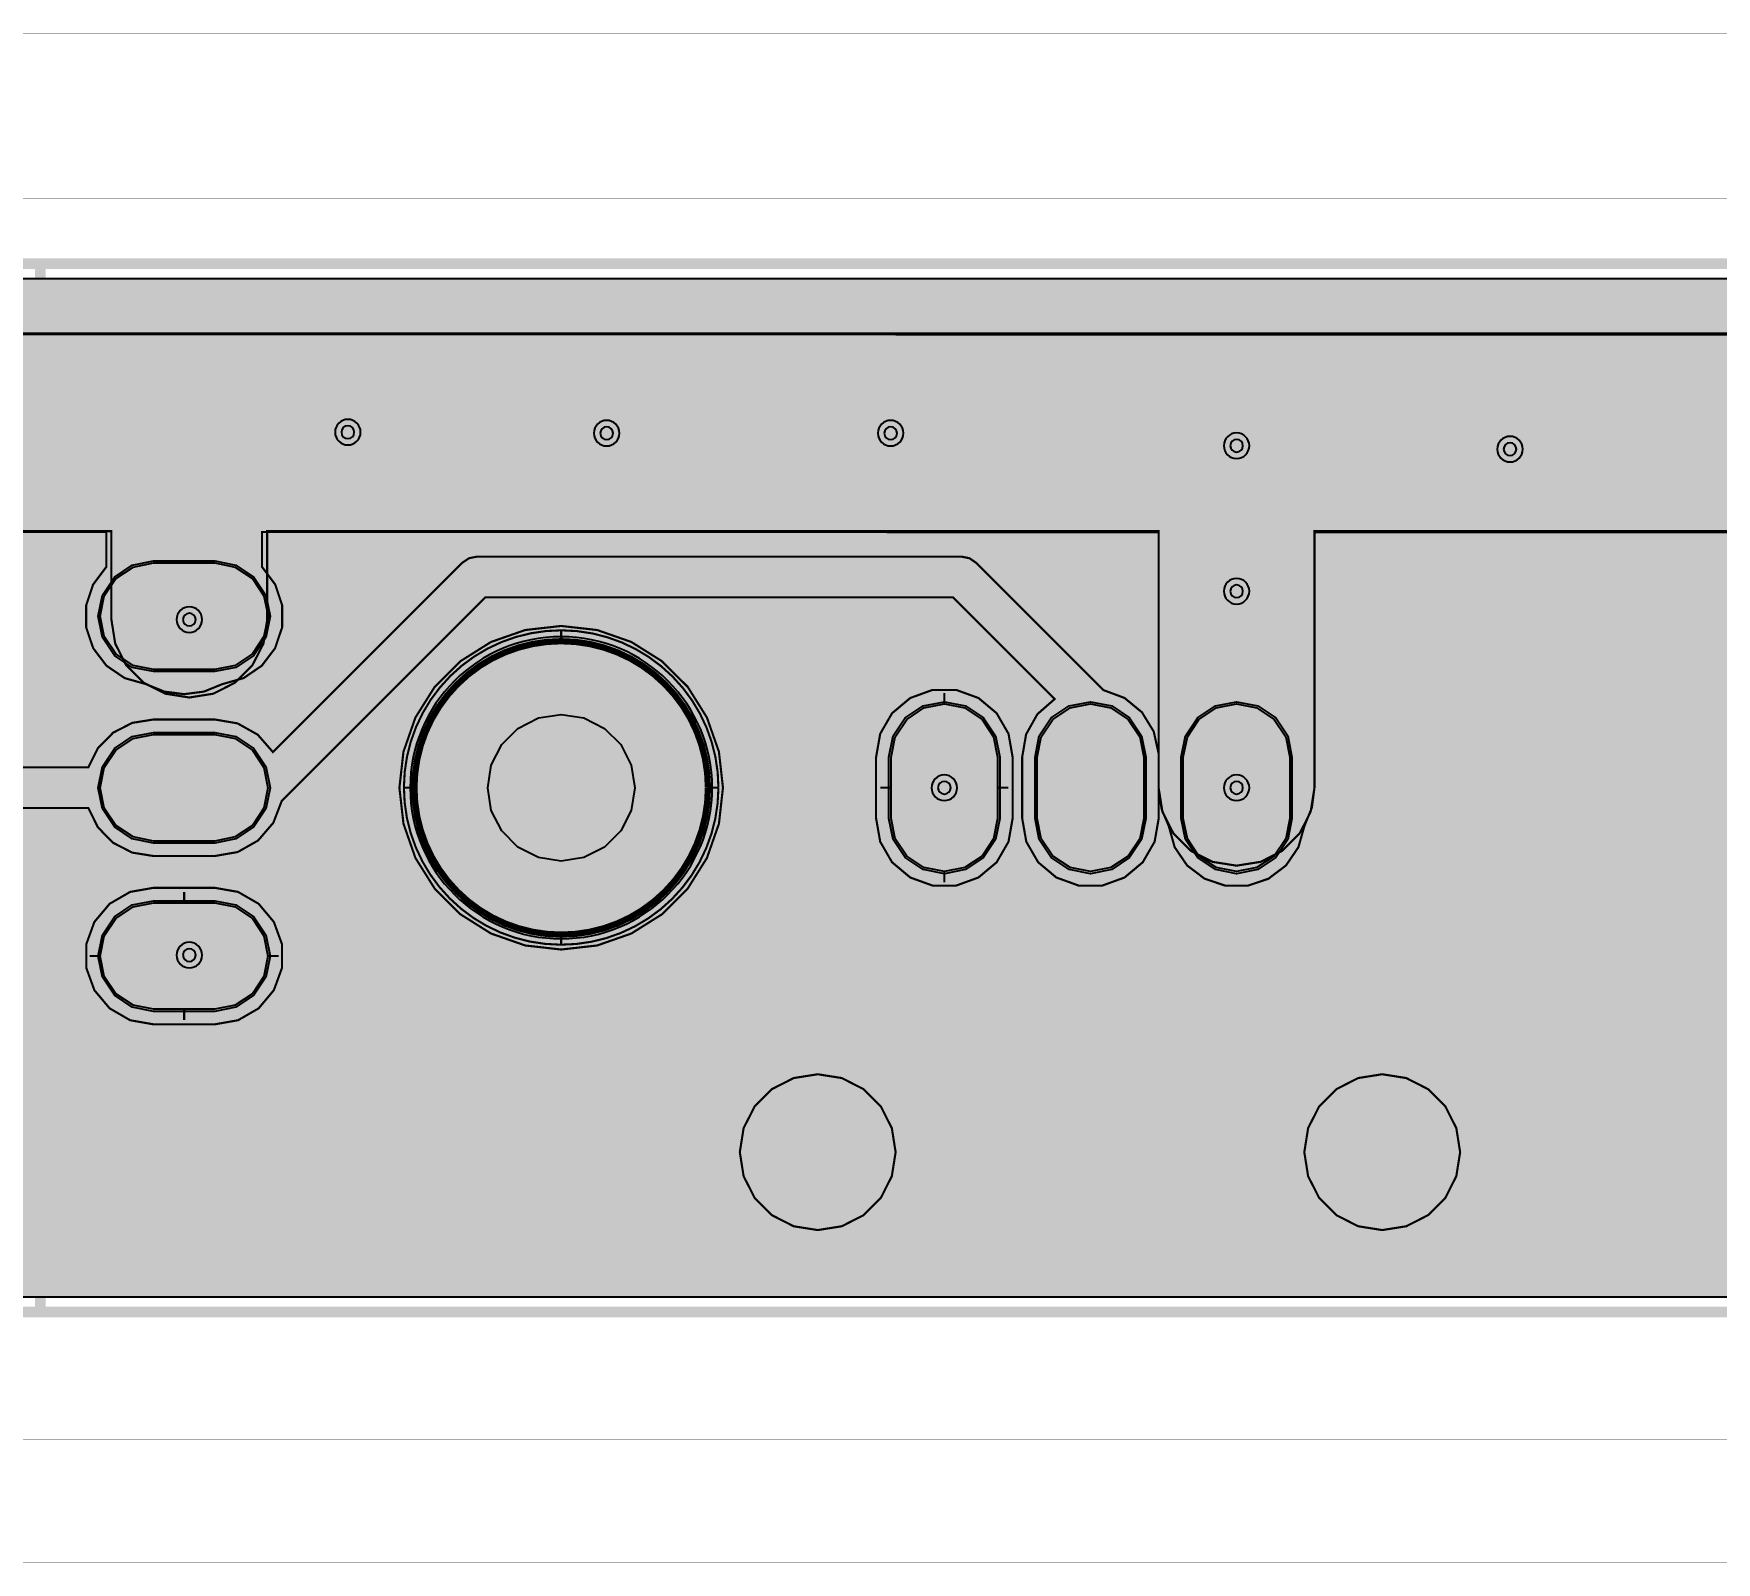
# Model space of a CAD drawing. Header units: millimetres. Extents: x -5 to 304, y -6 to 30.
# Drawn here: x 99.92 to 140.05, y -5.97 to 30.48 of the extents above; entities that cross this region are included whole.
import ezdxf

# ---------------------------------------------------------------- set-up
doc = ezdxf.new("R2010")
doc.units = ezdxf.units.MM
doc.header["$MEASUREMENT"] = 0
for name, color, linetype, true_color in [('Board-Outline-Layer', 7, 'Continuous', 0xff00ff), ('Bottom-Layer', 7, 'Continuous', 0x0000ff), ('Bottom-Paste-Mask-Layer', 7, 'Continuous', 0x800000), ('Bottom-Solder-Mask-Layer', 7, 'Continuous', 0xaa00ff), ('Document-Layer', 7, 'Continuous', 0xffffff), ('Hole-Layer', 7, 'Continuous', 0x222222), ('Mechanical-Layer', 7, 'Continuous', 0xf022f0), ('Multi-Layer', 7, 'Continuous', 0xc0c0c0), ('Top-Layer', 7, 'Continuous', 0xff0000), ('Top-Paste-Mask-Layer', 7, 'Continuous', 0x808080), ('Top-Silkscreen-Layer', 7, 'Continuous', 0xffcc00), ('Top-Solder-Mask-Layer', 7, 'Continuous', 0x800080)]:
    doc.layers.add(name, color=color, linetype=linetype, true_color=true_color)

msp = doc.modelspace()

# ---------------------------------------------------------------- hatches: boundary and pattern name
at = {"layer": 'Bottom-Layer'}
for points in [[(299.642, 24.642), (299.642, 0.358), (0.358, 0.358), (0.358, 24.642)], [(170.023, 11.096), (170.486, 10.758), (171.03, 10.577), (171.603, 10.571), (172.151, 10.739), (172.621, 11.066), (172.969, 11.522), (173.162, 12.061), (173.181, 12.634), (173.181, 18.62), (194.611, 18.62), (194.611, 16.637), (194.702, 16.063), (194.966, 15.545), (195.377, 15.134), (195.895, 14.87), (196.469, 14.779), (197.044, 14.87), (197.562, 15.134), (197.973, 15.545), (198.237, 16.063), (198.328, 16.637), (198.328, 18.62), (201.469, 18.62), (201.469, 16.637), (201.56, 16.063), (201.824, 15.545), (202.235, 15.134), (202.753, 14.87), (203.327, 14.779), (203.902, 14.87), (204.42, 15.134), (204.831, 15.545), (205.095, 16.063), (205.186, 16.637), (205.186, 18.62), (226.519, 18.62), (226.519, 12.5), (226.61, 11.926), (226.874, 11.408), (227.285, 10.997), (227.803, 10.733), (228.377, 10.642), (228.952, 10.733), (229.47, 10.997), (229.881, 11.408), (230.145, 11.926), (230.236, 12.5), (230.236, 18.62), (269.547, 18.62), (269.547, 12.5), (269.638, 11.926), (269.902, 11.408), (270.313, 10.997), (270.831, 10.733), (271.406, 10.642), (271.98, 10.733), (272.498, 10.997), (272.909, 11.408), (273.173, 11.926), (273.264, 12.5), (273.264, 18.62), (278.196, 18.62), (278.296, 18.614), (278.395, 18.612), (288.538, 18.612), (288.638, 18.614), (288.738, 18.62), (292.097, 18.62), (295.597, 15.121), (296.134, 14.719), (296.763, 14.484), (297.432, 14.436), (298.088, 14.579), (298.677, 14.901), (299.152, 15.375), (299.474, 15.964), (299.616, 16.62), (299.568, 17.29), (299.334, 17.919), (298.932, 18.456), (294.742, 22.646), (294.253, 23.021), (293.684, 23.256), (293.074, 23.337), (288.547, 23.337), (288.447, 23.335), (288.348, 23.328), (278.586, 23.328), (278.487, 23.335), (278.387, 23.337), (17.308, 23.337), (17.126, 23.358), (16.943, 23.365), (7.739, 23.365), (7.129, 23.285), (6.56, 23.049), (6.072, 22.674), (1.678, 18.281), (1.276, 17.744), (1.041, 17.115), (0.993, 16.445), (1.136, 15.789), (1.458, 15.2), (1.932, 14.726), (2.521, 14.404), (3.177, 14.261), (3.847, 14.309), (4.476, 14.544), (5.013, 14.946), (8.716, 18.649), (16.87, 18.649), (17.052, 18.628), (17.236, 18.62), (26.59, 18.62), (26.59, 12.218), (26.681, 11.644), (26.945, 11.126), (27.356, 10.715), (27.874, 10.451), (28.448, 10.36), (29.022, 10.451), (29.54, 10.715), (29.951, 11.126), (30.215, 11.644), (30.306, 12.218), (30.306, 18.62), (69.643, 18.62), (69.643, 12.41), (69.734, 11.835), (69.998, 11.317), (70.409, 10.906), (70.927, 10.642), (71.501, 10.551), (72.075, 10.642), (72.593, 10.906), (73.004, 11.317), (73.268, 11.835), (73.359, 12.41), (73.359, 18.62), (94.789, 18.62), (94.789, 16.51), (94.88, 15.936), (95.144, 15.418), (95.555, 15.007), (96.073, 14.743), (96.647, 14.652), (97.221, 14.743), (97.739, 15.007), (98.15, 15.418), (98.414, 15.936), (98.505, 16.51), (98.505, 18.62), (101.774, 18.62), (101.774, 16.51), (101.865, 15.936), (102.129, 15.418), (102.54, 15.007), (103.058, 14.743), (103.632, 14.652), (104.206, 14.743), (104.724, 15.007), (105.135, 15.418), (105.399, 15.936), (105.49, 16.51), (105.49, 18.62), (126.748, 18.62), (126.748, 12.5), (126.839, 11.926), (127.103, 11.408), (127.514, 10.997), (128.032, 10.733), (128.606, 10.642), (129.18, 10.733), (129.698, 10.997), (130.11, 11.408), (130.373, 11.926), (130.464, 12.5), (130.464, 18.62), (169.465, 18.62), (169.465, 12.423), (169.529, 11.942), (169.714, 11.494), (170.009, 11.109)], [(108.642, 12.5), (108.739, 11.642), (109.024, 10.826), (109.484, 10.095), (110.095, 9.484), (110.826, 9.024), (111.642, 8.739), (112.5, 8.642), (113.359, 8.739), (114.174, 9.024), (114.906, 9.484), (115.517, 10.095), (115.976, 10.826), (116.262, 11.642), (116.358, 12.5), (116.262, 13.359), (115.976, 14.174), (115.517, 14.906), (114.906, 15.516), (114.174, 15.976), (113.359, 16.261), (112.5, 16.358), (111.642, 16.261), (110.826, 15.976), (110.095, 15.516), (109.484, 14.906), (109.024, 14.174), (108.739, 13.359)], [(109, 12.5, 1), (116, 12.5, 1)], [(116.76, 3.81), (116.851, 3.236), (117.115, 2.718), (117.526, 2.307), (118.044, 2.043), (118.618, 1.952), (119.192, 2.043), (119.71, 2.307), (120.122, 2.718), (120.385, 3.236), (120.476, 3.81), (120.385, 4.384), (120.122, 4.902), (119.71, 5.313), (119.192, 5.577), (118.618, 5.668), (118.044, 5.577), (117.526, 5.313), (117.115, 4.902), (116.851, 4.384)], [(130.222, 3.81), (130.313, 3.236), (130.577, 2.718), (130.988, 2.307), (131.506, 2.043), (132.08, 1.952), (132.654, 2.043), (133.172, 2.307), (133.584, 2.718), (133.847, 3.236), (133.938, 3.81), (133.847, 4.384), (133.584, 4.902), (133.172, 5.313), (132.654, 5.577), (132.08, 5.668), (131.506, 5.577), (130.988, 5.313), (130.577, 4.902), (130.313, 4.384)]]:
    msp.add_hatch(color=256, dxfattribs=at).paths.add_polyline_path(points)
at = {"layer": 'Bottom-Paste-Mask-Layer'}
msp.add_hatch(color=256, dxfattribs=at).paths.add_polyline_path([(109, 12.5, 1), (116, 12.5, 1)])
at = {"layer": 'Bottom-Solder-Mask-Layer'}
msp.add_hatch(color=256, dxfattribs=at).paths.add_polyline_path([(108.899, 12.5, 1), (116.102, 12.5, 1)])
at = {"layer": 'Hole-Layer'}
msp.add_hatch(color=256, dxfattribs=at).paths.add_polyline_path([(112.498, 10.75), (111.957, 10.836), (111.469, 11.084), (111.082, 11.471), (110.833, 11.959), (110.748, 12.5), (110.833, 13.041), (111.082, 13.529), (111.469, 13.916), (111.957, 14.164), (112.498, 14.25), (112.503, 14.25), (113.044, 14.164), (113.531, 13.916), (113.919, 13.529), (114.167, 13.041), (114.253, 12.5), (114.167, 11.959), (113.919, 11.471), (113.531, 11.084), (113.044, 10.836), (112.503, 10.75)])
at = {"layer": 'Multi-Layer'}
for points in [[(109, 12.5, 1), (116, 12.5, 1)], [(109, 12.5, 1), (116, 12.5, 1)], [(109, 12.5, 1), (116, 12.5, 1)], [(117.118, 3.81, 1), (120.118, 3.81, 1)], [(130.58, 3.81, 1), (133.58, 3.81, 1)]]:
    msp.add_hatch(color=256, dxfattribs=at).paths.add_polyline_path(points)
at = {"layer": 'Top-Layer'}
for points in [[(299.642, 12.183), (299.642, 8.557), (299.442, 9.077), (299.079, 9.498), (298.594, 9.773), (298.045, 9.868), (296.585, 9.868), (296.029, 9.77), (295.539, 9.487), (295.175, 9.054), (294.982, 8.523), (294.982, 7.957), (295.175, 7.426), (295.539, 6.993), (296.029, 6.71), (296.585, 6.612), (298.045, 6.612), (298.594, 6.707), (299.079, 6.982), (299.442, 7.403), (299.642, 7.923), (299.642, 0.358), (0.358, 0.358), (0.358, 24.642), (299.642, 24.642), (299.642, 17.147), (299.514, 17.618), (299.291, 18.053), (298.983, 18.433), (294.793, 22.623), (294.305, 22.997), (293.736, 23.233), (293.125, 23.313), (275.617, 23.313), (275.513, 23.311), (275.408, 23.304), (271.832, 23.304), (271.728, 23.311), (271.624, 23.313), (171.577, 23.313), (171.444, 23.309), (171.311, 23.298), (171.192, 23.307), (171.072, 23.31), (120.475, 23.31), (120.416, 23.312), (120.357, 23.313), (17.287, 23.313), (17.22, 23.312), (17.153, 23.309), (17.085, 23.312), (17.018, 23.313), (7.635, 23.313), (7.025, 23.233), (6.456, 22.997), (5.968, 22.623), (1.603, 18.258), (1.2, 17.72), (0.966, 17.091), (0.918, 16.422), (1.061, 15.766), (1.382, 15.177), (1.857, 14.702), (2.446, 14.381), (3.102, 14.238), (3.771, 14.286), (4.4, 14.52), (4.937, 14.923), (8.612, 18.597), (17.018, 18.597), (17.085, 18.598), (17.153, 18.601), (17.22, 18.598), (17.287, 18.597), (26.596, 18.597), (26.596, 13.316), (26.473, 13.856), (26.177, 14.323), (25.741, 14.664), (25.217, 14.839), (22.187, 17.869), (22.03, 17.974), (21.844, 18.011), (9.779, 18.011), (9.593, 17.974), (9.436, 17.869), (5.184, 13.617), (4.841, 13.894), (4.437, 14.069), (4, 14.128), (2.54, 14.128), (1.983, 14.03), (1.493, 13.747), (1.13, 13.314), (0.937, 12.783), (0.937, 12.217), (1.13, 11.686), (1.493, 11.253), (1.983, 10.97), (2.54, 10.872), (4, 10.872), (4.537, 10.963), (5.014, 11.226), (5.378, 11.632), (5.587, 12.135), (5.618, 12.679), (9.98, 17.041), (21.643, 17.041), (24.086, 14.598), (23.689, 14.234), (23.431, 13.761), (23.342, 13.23), (23.342, 11.77), (23.44, 11.213), (23.723, 10.723), (24.156, 10.36), (24.687, 10.167), (25.253, 10.167), (25.784, 10.36), (26.217, 10.723), (26.5, 11.213), (26.598, 11.77), (26.598, 12.083), (26.724, 11.497), (27.029, 10.982), (27.331, 10.591), (27.736, 10.309), (28.207, 10.161), (28.701, 10.161), (29.172, 10.309), (29.577, 10.591), (29.879, 10.982), (30.115, 11.342), (30.262, 11.747), (30.312, 12.175), (30.312, 18.597), (69.687, 18.597), (69.687, 12.5), (69.748, 12.027), (69.927, 11.586), (70.07, 11.081), (70.366, 10.647), (70.785, 10.33), (71.283, 10.163), (71.808, 10.163), (72.305, 10.33), (72.724, 10.647), (73.02, 11.081), (73.163, 11.586), (73.342, 12.027), (73.403, 12.5), (73.403, 18.597), (94.81, 18.597), (94.81, 17.764), (94.495, 17.345), (94.33, 16.848), (94.331, 16.324), (94.499, 15.827), (94.816, 15.41), (95.249, 15.115), (95.753, 14.972), (96.195, 14.793), (96.668, 14.732), (97.14, 14.793), (97.582, 14.972), (98.086, 15.115), (98.519, 15.41), (98.836, 15.827), (99.004, 16.324), (99.005, 16.848), (98.84, 17.345), (98.526, 17.764), (98.526, 18.597), (101.651, 18.597), (101.651, 17.764), (101.336, 17.345), (101.171, 16.848), (101.172, 16.324), (101.34, 15.827), (101.657, 15.41), (102.09, 15.115), (102.594, 14.972), (103.036, 14.793), (103.509, 14.732), (103.981, 14.793), (104.423, 14.972), (104.927, 15.115), (105.36, 15.41), (105.677, 15.827), (105.845, 16.324), (105.846, 16.848), (105.681, 17.345), (105.367, 17.764), (105.367, 18.597), (120.242, 18.597), (120.301, 18.595), (120.36, 18.594), (126.748, 18.594), (126.748, 13.316), (126.631, 13.841), (126.35, 14.299), (125.935, 14.641), (125.431, 14.829), (122.39, 17.869), (122.233, 17.974), (122.047, 18.011), (110.49, 18.011), (110.305, 17.974), (110.147, 17.869), (105.627, 13.349), (105.264, 13.765), (104.782, 14.035), (104.238, 14.128), (102.778, 14.128), (102.271, 14.047), (101.814, 13.812), (101.453, 13.446), (101.224, 12.985), (98.951, 12.985), (98.723, 13.446), (98.362, 13.812), (97.905, 14.047), (97.397, 14.128), (95.937, 14.128), (95.446, 14.052), (95, 13.831), (94.642, 13.486), (90.259, 17.869), (90.102, 17.974), (89.916, 18.011), (78.105, 18.011), (77.92, 17.974), (77.762, 17.869), (74.718, 14.825), (74.202, 14.622), (73.784, 14.259), (73.512, 13.776), (73.418, 13.23), (73.418, 11.77), (73.516, 11.213), (73.799, 10.723), (74.232, 10.36), (74.763, 10.167), (75.329, 10.167), (75.86, 10.36), (76.293, 10.723), (76.576, 11.213), (76.674, 11.77), (76.674, 13.23), (76.58, 13.777), (76.307, 14.26), (75.889, 14.623), (78.306, 17.041), (89.715, 17.041), (94.31, 12.446), (94.403, 11.956), (94.639, 11.517), (94.998, 11.17), (95.444, 10.948), (95.937, 10.872), (97.397, 10.872), (97.905, 10.953), (98.362, 11.188), (98.723, 11.555), (98.951, 12.015), (101.224, 12.015), (101.453, 11.555), (101.814, 11.188), (102.271, 10.953), (102.778, 10.872), (104.238, 10.872), (104.787, 10.967), (105.272, 11.242), (105.636, 11.665), (105.836, 12.185), (110.691, 17.041), (121.846, 17.041), (124.27, 14.617), (123.856, 14.254), (123.587, 13.773), (123.494, 13.23), (123.494, 11.77), (123.592, 11.213), (123.875, 10.723), (124.308, 10.36), (124.84, 10.167), (125.405, 10.167), (125.936, 10.36), (126.369, 10.723), (126.652, 11.213), (126.75, 11.77), (126.75, 12.408), (126.821, 11.983), (126.989, 11.586), (127.131, 11.081), (127.427, 10.647), (127.846, 10.33), (128.344, 10.163), (128.869, 10.163), (129.366, 10.33), (129.785, 10.647), (130.081, 11.081), (130.224, 11.586), (130.403, 12.027), (130.464, 12.5), (130.464, 18.594), (169.465, 18.594), (169.465, 16.595), (169.46, 16.514), (169.458, 16.433), (169.458, 12.5), (169.519, 12.027), (169.699, 11.586), (169.841, 11.081), (170.137, 10.647), (170.556, 10.33), (171.054, 10.163), (171.579, 10.163), (172.077, 10.33), (172.495, 10.647), (172.791, 11.081), (172.934, 11.586), (173.113, 12.027), (173.174, 12.5), (173.174, 16.279), (173.18, 16.359), (173.181, 16.44), (173.181, 18.597), (194.687, 18.597), (194.687, 17.843), (194.333, 17.434), (194.134, 16.931), (194.11, 16.391), (194.264, 15.873), (194.58, 15.433), (195.022, 15.122), (195.542, 14.972), (195.983, 14.793), (196.456, 14.732), (196.928, 14.793), (197.37, 14.972), (197.858, 15.107), (198.281, 15.385), (198.598, 15.779), (198.778, 16.251), (198.805, 16.757), (198.676, 17.246), (198.403, 17.672), (198.403, 18.597), (201.439, 18.597), (201.439, 17.764), (201.124, 17.345), (200.959, 16.848), (200.961, 16.324), (201.129, 15.827), (201.445, 15.41), (201.878, 15.115), (202.383, 14.972), (202.824, 14.793), (203.297, 14.732), (203.77, 14.793), (204.211, 14.972), (204.715, 15.115), (205.148, 15.41), (205.465, 15.827), (205.633, 16.324), (205.635, 16.848), (205.469, 17.345), (205.155, 17.764), (205.155, 18.597), (226.519, 18.597), (226.519, 13.316), (226.416, 13.808), (226.167, 14.244), (225.797, 14.584), (225.342, 14.795), (224.843, 14.857), (221.831, 17.869), (221.674, 17.974), (221.488, 18.011), (210.439, 18.011), (210.254, 17.974), (210.096, 17.869), (205.473, 13.246), (205.218, 13.61), (204.874, 13.89), (204.466, 14.068), (204.026, 14.128), (202.566, 14.128), (202.059, 14.047), (201.602, 13.812), (201.241, 13.446), (201.012, 12.985), (198.74, 12.985), (198.511, 13.446), (198.15, 13.812), (197.693, 14.047), (197.185, 14.128), (195.725, 14.128), (195.184, 14.035), (194.704, 13.768), (194.34, 13.356), (189.827, 17.869), (189.67, 17.974), (189.484, 18.011), (178.054, 18.011), (177.869, 17.974), (177.711, 17.869), (174.696, 14.854), (174.223, 14.746), (173.802, 14.503), (173.472, 14.147), (173.262, 13.71), (173.189, 13.23), (173.189, 11.77), (173.287, 11.213), (173.57, 10.723), (174.003, 10.36), (174.535, 10.167), (175.1, 10.167), (175.631, 10.36), (176.065, 10.723), (176.347, 11.213), (176.445, 11.77), (176.445, 13.23), (176.365, 13.736), (176.131, 14.192), (175.767, 14.553), (178.255, 17.041), (189.283, 17.041), (194.125, 12.199), (194.322, 11.674), (194.686, 11.247), (195.173, 10.968), (195.725, 10.872), (197.185, 10.872), (197.693, 10.953), (198.15, 11.188), (198.511, 11.555), (198.74, 12.015), (201.012, 12.015), (201.241, 11.555), (201.602, 11.188), (202.059, 10.953), (202.566, 10.872), (204.026, 10.872), (204.542, 10.956), (205.005, 11.199), (205.367, 11.576), (205.591, 12.048), (205.679, 12.094), (205.756, 12.157), (210.64, 17.041), (221.287, 17.041), (223.849, 14.479), (223.534, 14.126), (223.334, 13.698), (223.265, 13.23), (223.265, 11.77), (223.363, 11.213), (223.646, 10.723), (224.079, 10.36), (224.611, 10.167), (225.176, 10.167), (225.708, 10.36), (226.141, 10.723), (226.423, 11.213), (226.522, 11.77), (226.522, 12.408), (226.593, 11.983), (226.76, 11.586), (226.902, 11.081), (227.199, 10.647), (227.617, 10.33), (228.115, 10.163), (228.64, 10.163), (229.138, 10.33), (229.556, 10.647), (229.852, 11.081), (229.995, 11.586), (230.174, 12.027), (230.236, 12.5), (230.236, 18.597), (269.547, 18.597), (269.547, 12.5), (269.609, 12.027), (269.788, 11.586), (269.931, 11.081), (270.227, 10.647), (270.645, 10.33), (271.143, 10.163), (271.668, 10.163), (272.166, 10.33), (272.584, 10.647), (272.881, 11.081), (273.023, 11.586), (273.203, 12.027), (273.264, 12.5), (273.264, 18.588), (275.617, 18.588), (275.722, 18.59), (275.826, 18.597), (292.149, 18.597), (295.648, 15.098), (296.162, 14.708), (296.762, 14.473), (297.403, 14.409), (298.038, 14.52), (298.619, 14.8), (299.102, 15.226), (299.452, 15.767), (299.642, 16.383), (299.642, 12.817), (299.442, 13.337), (299.079, 13.758), (298.594, 14.033), (298.045, 14.128), (296.585, 14.128), (296.118, 14.06), (295.691, 13.86), (291.809, 17.742), (291.651, 17.847), (291.466, 17.884), (279.02, 17.884), (278.834, 17.847), (278.677, 17.742), (275.625, 14.691), (275.1, 14.847), (274.553, 14.819), (274.046, 14.612), (273.636, 14.249), (273.371, 13.77), (273.278, 13.23), (273.278, 11.77), (273.377, 11.213), (273.659, 10.723), (274.092, 10.36), (274.624, 10.167), (275.189, 10.167), (275.721, 10.36), (276.154, 10.723), (276.436, 11.213), (276.535, 11.77), (276.535, 13.23), (276.482, 13.639), (276.329, 14.022), (279.221, 16.914), (291.265, 16.914), (295.074, 13.105), (294.96, 12.59), (295.016, 12.066), (295.237, 11.587), (295.6, 11.204), (296.065, 10.957), (296.585, 10.872), (298.045, 10.872), (298.594, 10.967), (299.079, 11.242), (299.442, 11.663)], [(102.779, 15.32), (102.293, 15.417), (101.881, 15.692), (101.605, 16.104), (101.509, 16.59), (101.605, 17.076), (101.881, 17.488), (102.293, 17.763), (102.779, 17.86), (104.239, 17.86), (104.725, 17.763), (105.137, 17.488), (105.412, 17.076), (105.509, 16.59), (105.412, 16.104), (105.137, 15.692), (104.725, 15.417), (104.239, 15.32)], [(108.642, 12.5), (108.739, 11.642), (109.024, 10.826), (109.484, 10.095), (110.095, 9.484), (110.826, 9.024), (111.642, 8.739), (112.5, 8.642), (113.359, 8.739), (114.174, 9.024), (114.906, 9.484), (115.517, 10.095), (115.976, 10.826), (116.262, 11.642), (116.358, 12.5), (116.262, 13.359), (115.976, 14.174), (115.517, 14.906), (114.906, 15.516), (114.174, 15.976), (113.359, 16.261), (112.5, 16.358), (111.642, 16.261), (110.826, 15.976), (110.095, 15.516), (109.484, 14.906), (109.024, 14.174), (108.739, 13.359)], [(109, 12.5, 1), (116, 12.5, 1)], [(120.01, 13.23), (120.01, 11.77), (120.108, 11.213), (120.391, 10.723), (120.824, 10.36), (121.356, 10.167), (121.921, 10.167), (122.452, 10.36), (122.885, 10.723), (123.168, 11.213), (123.266, 11.77), (123.266, 13.23), (123.168, 13.787), (122.885, 14.277), (122.452, 14.64), (121.921, 14.833), (121.356, 14.833), (120.824, 14.64), (120.391, 14.277), (120.108, 13.787)], [(122.908, 11.77), (122.812, 11.284), (122.536, 10.872), (122.124, 10.597), (121.638, 10.5), (121.152, 10.597), (120.74, 10.872), (120.465, 11.284), (120.368, 11.77), (120.368, 13.23), (120.465, 13.716), (120.74, 14.128), (121.152, 14.403), (121.638, 14.5), (122.124, 14.403), (122.536, 14.128), (122.812, 13.716), (122.908, 13.23)], [(126.392, 11.77), (126.296, 11.284), (126.02, 10.872), (125.608, 10.597), (125.122, 10.5), (124.636, 10.597), (124.224, 10.872), (123.949, 11.284), (123.852, 11.77), (123.852, 13.23), (123.949, 13.716), (124.224, 14.128), (124.636, 14.403), (125.122, 14.5), (125.608, 14.403), (126.02, 14.128), (126.296, 13.716), (126.392, 13.23)], [(129.876, 11.77), (129.78, 11.284), (129.504, 10.872), (129.092, 10.597), (128.606, 10.5), (128.12, 10.597), (127.708, 10.872), (127.433, 11.284), (127.336, 11.77), (127.336, 13.23), (127.433, 13.716), (127.708, 14.128), (128.12, 14.403), (128.606, 14.5), (129.092, 14.403), (129.504, 14.128), (129.78, 13.716), (129.876, 13.23)], [(102.778, 11.23), (102.292, 11.327), (101.88, 11.602), (101.605, 12.014), (101.508, 12.5), (101.605, 12.986), (101.88, 13.398), (102.292, 13.673), (102.778, 13.77), (104.238, 13.77), (104.724, 13.673), (105.136, 13.398), (105.412, 12.986), (105.508, 12.5), (105.412, 12.014), (105.136, 11.602), (104.724, 11.327), (104.238, 11.23)], [(104.238, 10.114), (102.778, 10.114), (102.221, 10.016), (101.732, 9.733), (101.368, 9.3), (101.175, 8.769), (101.175, 8.203), (101.368, 7.672), (101.732, 7.239), (102.221, 6.956), (102.778, 6.858), (104.238, 6.858), (104.795, 6.956), (105.285, 7.239), (105.648, 7.672), (105.842, 8.203), (105.842, 8.769), (105.648, 9.3), (105.285, 9.733), (104.795, 10.016)], [(102.778, 7.216), (102.292, 7.313), (101.88, 7.588), (101.605, 8), (101.508, 8.486), (101.605, 8.972), (101.88, 9.384), (102.292, 9.659), (102.778, 9.756), (104.238, 9.756), (104.724, 9.659), (105.136, 9.384), (105.412, 8.972), (105.508, 8.486), (105.412, 8), (105.136, 7.588), (104.724, 7.313), (104.238, 7.216)], [(116.76, 3.81), (116.851, 3.236), (117.115, 2.718), (117.526, 2.307), (118.044, 2.043), (118.618, 1.952), (119.192, 2.043), (119.71, 2.307), (120.122, 2.718), (120.385, 3.236), (120.476, 3.81), (120.385, 4.384), (120.122, 4.902), (119.71, 5.313), (119.192, 5.577), (118.618, 5.668), (118.044, 5.577), (117.526, 5.313), (117.115, 4.902), (116.851, 4.384)], [(130.222, 3.81), (130.313, 3.236), (130.577, 2.718), (130.988, 2.307), (131.506, 2.043), (132.08, 1.952), (132.654, 2.043), (133.172, 2.307), (133.584, 2.718), (133.847, 3.236), (133.938, 3.81), (133.847, 4.384), (133.584, 4.902), (133.172, 5.313), (132.654, 5.577), (132.08, 5.668), (131.506, 5.577), (130.988, 5.313), (130.577, 4.902), (130.313, 4.384)]]:
    msp.add_hatch(color=256, dxfattribs=at).paths.add_polyline_path(points)
at = {"layer": 'Top-Paste-Mask-Layer'}
for points in [[(102.779, 15.32), (102.293, 15.417), (101.881, 15.692), (101.605, 16.104), (101.509, 16.59), (101.605, 17.076), (101.881, 17.488), (102.293, 17.763), (102.779, 17.86), (104.239, 17.86), (104.725, 17.763), (105.137, 17.488), (105.412, 17.076), (105.509, 16.59), (105.412, 16.104), (105.137, 15.692), (104.725, 15.417), (104.239, 15.32)], [(109, 12.5, 1), (116, 12.5, 1)], [(122.908, 11.77), (122.812, 11.284), (122.536, 10.872), (122.124, 10.597), (121.638, 10.5), (121.152, 10.597), (120.74, 10.872), (120.465, 11.284), (120.368, 11.77), (120.368, 13.23), (120.465, 13.716), (120.74, 14.128), (121.152, 14.403), (121.638, 14.5), (122.124, 14.403), (122.536, 14.128), (122.812, 13.716), (122.908, 13.23)], [(126.392, 11.77), (126.296, 11.284), (126.02, 10.872), (125.608, 10.597), (125.122, 10.5), (124.636, 10.597), (124.224, 10.872), (123.949, 11.284), (123.852, 11.77), (123.852, 13.23), (123.949, 13.716), (124.224, 14.128), (124.636, 14.403), (125.122, 14.5), (125.608, 14.403), (126.02, 14.128), (126.296, 13.716), (126.392, 13.23)], [(129.876, 11.77), (129.78, 11.284), (129.504, 10.872), (129.092, 10.597), (128.606, 10.5), (128.12, 10.597), (127.708, 10.872), (127.433, 11.284), (127.336, 11.77), (127.336, 13.23), (127.433, 13.716), (127.708, 14.128), (128.12, 14.403), (128.606, 14.5), (129.092, 14.403), (129.504, 14.128), (129.78, 13.716), (129.876, 13.23)], [(102.778, 11.23), (102.292, 11.327), (101.88, 11.602), (101.605, 12.014), (101.508, 12.5), (101.605, 12.986), (101.88, 13.398), (102.292, 13.673), (102.778, 13.77), (104.238, 13.77), (104.724, 13.673), (105.136, 13.398), (105.412, 12.986), (105.508, 12.5), (105.412, 12.014), (105.136, 11.602), (104.724, 11.327), (104.238, 11.23)], [(102.778, 7.216), (102.292, 7.313), (101.88, 7.588), (101.605, 8), (101.508, 8.486), (101.605, 8.972), (101.88, 9.384), (102.292, 9.659), (102.778, 9.756), (104.238, 9.756), (104.724, 9.659), (105.136, 9.384), (105.412, 8.972), (105.508, 8.486), (105.412, 8), (105.136, 7.588), (104.724, 7.313), (104.238, 7.216)]]:
    msp.add_hatch(color=256, dxfattribs=at).paths.add_polyline_path(points)
at = {"layer": 'Top-Solder-Mask-Layer'}
for points in [[(102.779, 15.269), (102.273, 15.37), (101.845, 15.656), (101.558, 16.085), (101.458, 16.59), (101.558, 17.095), (101.845, 17.524), (102.273, 17.81), (102.779, 17.911), (104.239, 17.911), (104.744, 17.81), (105.173, 17.524), (105.459, 17.095), (105.559, 16.59), (105.459, 16.085), (105.173, 15.656), (104.744, 15.37), (104.239, 15.269)], [(108.899, 12.5, 1), (116.102, 12.5, 1)], [(122.959, 11.77), (122.858, 11.265), (122.572, 10.836), (122.144, 10.55), (121.638, 10.449), (121.133, 10.55), (120.704, 10.836), (120.418, 11.265), (120.317, 11.77), (120.317, 13.23), (120.418, 13.735), (120.704, 14.164), (121.133, 14.45), (121.638, 14.551), (122.144, 14.45), (122.572, 14.164), (122.858, 13.735), (122.959, 13.23)], [(126.443, 11.77), (126.343, 11.265), (126.056, 10.836), (125.628, 10.55), (125.122, 10.449), (124.617, 10.55), (124.188, 10.836), (123.902, 11.265), (123.801, 11.77), (123.801, 13.23), (123.902, 13.735), (124.188, 14.164), (124.617, 14.45), (125.122, 14.551), (125.628, 14.45), (126.056, 14.164), (126.343, 13.735), (126.443, 13.23)], [(129.927, 11.77), (129.827, 11.265), (129.54, 10.836), (129.112, 10.55), (128.606, 10.449), (128.101, 10.55), (127.672, 10.836), (127.386, 11.265), (127.285, 11.77), (127.285, 13.23), (127.386, 13.735), (127.672, 14.164), (128.101, 14.45), (128.606, 14.551), (129.112, 14.45), (129.54, 14.164), (129.827, 13.735), (129.927, 13.23)], [(102.778, 11.179), (102.273, 11.28), (101.844, 11.566), (101.558, 11.995), (101.457, 12.5), (101.558, 13.005), (101.844, 13.434), (102.273, 13.72), (102.778, 13.821), (104.238, 13.821), (104.744, 13.72), (105.172, 13.434), (105.458, 13.005), (105.559, 12.5), (105.458, 11.995), (105.172, 11.566), (104.744, 11.28), (104.238, 11.179)], [(102.778, 7.165), (102.273, 7.266), (101.844, 7.552), (101.558, 7.981), (101.457, 8.486), (101.558, 8.991), (101.844, 9.42), (102.273, 9.706), (102.778, 9.807), (104.238, 9.807), (104.744, 9.706), (105.172, 9.42), (105.458, 8.991), (105.559, 8.486), (105.458, 7.981), (105.172, 7.552), (104.744, 7.266), (104.238, 7.165)]]:
    msp.add_hatch(color=256, dxfattribs=at).paths.add_polyline_path(points)

# ---------------------------------------------------------------- linework, layer by layer
at = {"layer": 'Board-Outline-Layer', "const_width": 0.254}
msp.add_lwpolyline([(0, 0), (0, 25), (300.001, 25), (300.001, 0)], close=True, dxfattribs=at)
at = {"layer": 'Bottom-Layer'}
for points, const_width in [([(-3.048, -3.048), (-3.048, 26.543), (300.991, 26.543), (300.991, -3.048)], 0.00508), ([(299.642, 24.642), (299.642, 0.358), (0.358, 0.358), (0.358, 24.642)], 0.0508), ([(108.642, 12.5), (108.739, 11.642), (109.024, 10.826), (109.484, 10.095), (110.095, 9.484), (110.826, 9.024), (111.642, 8.739), (112.5, 8.642), (113.359, 8.739), (114.174, 9.024), (114.906, 9.484), (115.517, 10.095), (115.976, 10.826), (116.262, 11.642), (116.358, 12.5), (116.262, 13.359), (115.976, 14.174), (115.517, 14.906), (114.906, 15.516), (114.174, 15.976), (113.359, 16.261), (112.5, 16.358), (111.642, 16.261), (110.826, 15.976), (110.095, 15.516), (109.484, 14.906), (109.024, 14.174), (108.739, 13.359)], 0.0508), ([(116.76, 3.81), (116.851, 3.236), (117.115, 2.718), (117.526, 2.307), (118.044, 2.043), (118.618, 1.952), (119.192, 2.043), (119.71, 2.307), (120.122, 2.718), (120.385, 3.236), (120.476, 3.81), (120.385, 4.384), (120.122, 4.902), (119.71, 5.313), (119.192, 5.577), (118.618, 5.668), (118.044, 5.577), (117.526, 5.313), (117.115, 4.902), (116.851, 4.384)], 0.0508), ([(130.222, 3.81), (130.313, 3.236), (130.577, 2.718), (130.988, 2.307), (131.506, 2.043), (132.08, 1.952), (132.654, 2.043), (133.172, 2.307), (133.584, 2.718), (133.847, 3.236), (133.938, 3.81), (133.847, 4.384), (133.584, 4.902), (133.172, 5.313), (132.654, 5.577), (132.08, 5.668), (131.506, 5.577), (130.988, 5.313), (130.577, 4.902), (130.313, 4.384)], 0.0508)]:
    msp.add_lwpolyline(points, close=True, dxfattribs=dict(at, const_width=const_width))
for points, const_width in [([(278.387, 23.337), (17.308, 23.337)], 0.0508), ([(96.559, 20.979), (103.631, 20.979)], 4), ([(103.631, 20.979), (107.412, 20.979)], 4), ([(107.412, 20.979), (184.478, 20.979)], 4), ([(103.632, 16.51), (103.632, 20.978)], 3), ([(128.606, 20.656), (128.651, 20.701)], 3), ([(128.606, 17.186), (128.606, 20.656)], 3), ([(98.505, 18.62), (101.774, 18.62), (101.774, 16.51), (101.865, 15.936), (102.129, 15.418), (102.54, 15.007), (103.058, 14.743), (103.632, 14.652), (104.206, 14.743), (104.724, 15.007), (105.135, 15.418), (105.399, 15.936), (105.49, 16.51), (105.49, 18.62), (126.748, 18.62), (126.748, 12.5), (126.839, 11.926), (127.103, 11.408), (127.514, 10.997), (128.032, 10.733), (128.606, 10.642), (129.18, 10.733), (129.698, 10.997), (130.11, 11.408), (130.373, 11.926), (130.464, 12.5), (130.464, 18.62), (169.465, 18.62)], 0.0508), ([(128.606, 12.5), (128.606, 17.186)], 3), ([(112.5, 15.997), (112.5, 16.257)], 0.0508), ([(109.003, 12.5), (108.744, 12.5)], 0.0508), ([(115.998, 12.5), (116.257, 12.5)], 0.0508), ([(112.5, 9.003), (112.5, 8.743)], 0.0508)]:
    msp.add_lwpolyline(points, dxfattribs=dict(at, const_width=const_width))
msp.add_lwpolyline([(109, 12.5, 1), (116, 12.5), (116, 12.5, 1), (109, 12.5)], format="xyb", dxfattribs=at)
at = {"layer": 'Bottom-Paste-Mask-Layer'}
msp.add_lwpolyline([(109, 12.5, 1), (116, 12.5), (116, 12.5, 1), (109, 12.5)], format="xyb", dxfattribs=at)
at = {"layer": 'Bottom-Solder-Mask-Layer'}
msp.add_lwpolyline([(108.899, 12.5, 1), (116.102, 12.5, 1)], format="xyb", close=True, dxfattribs=at)
at = {"layer": 'Document-Layer', "const_width": 0.15}
msp.add_lwpolyline([(116, 12.5, 0.999), (109, 12.496, 0.999), (116, 12.491)], format="xyb", dxfattribs=at)
msp.add_lwpolyline([(116, 12.5, 0.999), (109, 12.496, 0.999), (116, 12.491)], format="xyb", dxfattribs=at)
at = {"layer": 'Hole-Layer'}
for points in [[(107.26, 20.979, 1), (107.565, 20.979, 1)], [(113.431, 20.955, 1), (113.736, 20.955, 1)], [(120.204, 20.955, 1), (120.509, 20.955, 1)], [(128.454, 20.656, 1), (128.759, 20.656, 1)], [(128.454, 17.186, 1), (128.759, 17.186, 1)], [(103.48, 16.51, 1), (103.785, 16.51, 1)], [(121.486, 12.5, 1), (121.791, 12.5, 1)], [(128.454, 12.5, 1), (128.759, 12.5, 1)], [(103.48, 8.509, 1), (103.785, 8.509, 1)]]:
    msp.add_lwpolyline(points, format="xyb", close=True, dxfattribs=at)
msp.add_lwpolyline([(134.976, 20.574, 1), (135.281, 20.574), (135.281, 20.574, 1), (134.976, 20.574)], format="xyb", dxfattribs=at)
msp.add_lwpolyline([(112.498, 10.75), (111.957, 10.836), (111.469, 11.084), (111.082, 11.471), (110.833, 11.959), (110.748, 12.5), (110.833, 13.041), (111.082, 13.529), (111.469, 13.916), (111.957, 14.164), (112.498, 14.25), (112.503, 14.25), (113.044, 14.164), (113.531, 13.916), (113.919, 13.529), (114.167, 13.041), (114.253, 12.5), (114.167, 11.959), (113.919, 11.471), (113.531, 11.084), (113.044, 10.836), (112.503, 10.75)], close=True, dxfattribs=at)
at = {"layer": 'Mechanical-Layer', "const_width": 0.05}
msp.add_lwpolyline([(116.25, 12.5, 0.999), (108.75, 12.516, 0.999), (116.25, 12.491)], format="xyb", dxfattribs=at)
msp.add_lwpolyline([(116.25, 12.5, 0.999), (108.75, 12.516, 0.999), (116.25, 12.491)], format="xyb", dxfattribs=at)
at = {"layer": 'Multi-Layer'}
for points in [[(107.107, 20.979, 1), (107.717, 20.979), (107.717, 20.979, 1), (107.107, 20.979)], [(113.279, 20.955, 1), (113.889, 20.955), (113.889, 20.955, 1), (113.279, 20.955)], [(120.052, 20.955, 1), (120.662, 20.955), (120.662, 20.955, 1), (120.052, 20.955)], [(128.301, 20.656, 1), (128.911, 20.656), (128.911, 20.656, 1), (128.301, 20.656)], [(134.823, 20.574, 1), (135.433, 20.574), (135.433, 20.574, 1), (134.823, 20.574)], [(128.301, 17.186, 1), (128.911, 17.186), (128.911, 17.186, 1), (128.301, 17.186)], [(103.327, 16.51, 1), (103.937, 16.51), (103.937, 16.51, 1), (103.327, 16.51)], [(109, 12.5, 1), (116, 12.5), (116, 12.5, 1), (109, 12.5)], [(109, 12.5, 1), (116, 12.5), (116, 12.5, 1), (109, 12.5)], [(109, 12.5, 1), (116, 12.5), (116, 12.5, 1), (109, 12.5)], [(121.333, 12.5, 1), (121.943, 12.5), (121.943, 12.5, 1), (121.333, 12.5)], [(128.301, 12.5, 1), (128.911, 12.5), (128.911, 12.5, 1), (128.301, 12.5)], [(103.327, 8.509, 1), (103.937, 8.509), (103.937, 8.509, 1), (103.327, 8.509)]]:
    msp.add_lwpolyline(points, format="xyb", dxfattribs=at)
at = {"layer": 'Multi-Layer', "const_width": 0.645}
msp.add_lwpolyline([(117.118, 3.81, 1), (120.118, 3.81), (120.118, 3.81, 1), (117.118, 3.81)], format="xyb", dxfattribs=at)
msp.add_lwpolyline([(130.58, 3.81, 1), (133.58, 3.81, 1)], format="xyb", close=True, dxfattribs=at)
at = {"layer": 'Top-Layer'}
for points, const_width in [([(-5.461, -5.969), (-5.461, 30.48), (303.658, 30.48), (303.658, -5.969)], 0.00508), ([(108.642, 12.5), (108.739, 11.642), (109.024, 10.826), (109.484, 10.095), (110.095, 9.484), (110.826, 9.024), (111.642, 8.739), (112.5, 8.642), (113.359, 8.739), (114.174, 9.024), (114.906, 9.484), (115.517, 10.095), (115.976, 10.826), (116.262, 11.642), (116.358, 12.5), (116.262, 13.359), (115.976, 14.174), (115.517, 14.906), (114.906, 15.516), (114.174, 15.976), (113.359, 16.261), (112.5, 16.358), (111.642, 16.261), (110.826, 15.976), (110.095, 15.516), (109.484, 14.906), (109.024, 14.174), (108.739, 13.359)], 0.0508), ([(120.01, 13.23), (120.01, 11.77), (120.108, 11.213), (120.391, 10.723), (120.824, 10.36), (121.356, 10.167), (121.921, 10.167), (122.452, 10.36), (122.885, 10.723), (123.168, 11.213), (123.266, 11.77), (123.266, 13.23), (123.168, 13.787), (122.885, 14.277), (122.452, 14.64), (121.921, 14.833), (121.356, 14.833), (120.824, 14.64), (120.391, 14.277), (120.108, 13.787)], 0.0508), ([(104.238, 10.114), (102.778, 10.114), (102.221, 10.016), (101.732, 9.733), (101.368, 9.3), (101.175, 8.769), (101.175, 8.203), (101.368, 7.672), (101.732, 7.239), (102.221, 6.956), (102.778, 6.858), (104.238, 6.858), (104.795, 6.956), (105.285, 7.239), (105.648, 7.672), (105.842, 8.203), (105.842, 8.769), (105.648, 9.3), (105.285, 9.733), (104.795, 10.016)], 0.0508), ([(116.76, 3.81), (116.851, 3.236), (117.115, 2.718), (117.526, 2.307), (118.044, 2.043), (118.618, 1.952), (119.192, 2.043), (119.71, 2.307), (120.122, 2.718), (120.385, 3.236), (120.476, 3.81), (120.385, 4.384), (120.122, 4.902), (119.71, 5.313), (119.192, 5.577), (118.618, 5.668), (118.044, 5.577), (117.526, 5.313), (117.115, 4.902), (116.851, 4.384)], 0.0508), ([(130.222, 3.81), (130.313, 3.236), (130.577, 2.718), (130.988, 2.307), (131.506, 2.043), (132.08, 1.952), (132.654, 2.043), (133.172, 2.307), (133.584, 2.718), (133.847, 3.236), (133.938, 3.81), (133.847, 4.384), (133.584, 4.902), (133.172, 5.313), (132.654, 5.577), (132.08, 5.668), (131.506, 5.577), (130.988, 5.313), (130.577, 4.902), (130.313, 4.384)], 0.0508)]:
    msp.add_lwpolyline(points, close=True, dxfattribs=dict(at, const_width=const_width))
for points, const_width in [([(299.642, 0.358), (0.358, 0.358), (0.358, 24.642), (299.642, 24.642)], 0.0508), ([(171.072, 23.31), (120.475, 23.31), (120.416, 23.312), (120.357, 23.313), (17.287, 23.313)], 0.0508), ([(96.463, 20.955), (99.585, 20.955)], 4), ([(99.585, 20.955), (103.489, 20.955)], 4), ([(103.489, 20.955), (113.584, 20.955)], 4), ([(113.584, 20.955), (120.357, 20.955)], 4), ([(120.357, 20.955), (120.36, 20.952)], 4), ([(120.36, 20.952), (171.072, 20.952)], 4), ([(103.509, 20.935), (103.489, 20.955)], 3), ([(103.509, 16.59), (103.509, 20.935)], 3), ([(128.606, 17.186), (128.606, 20.656)], 3), ([(98.526, 18.597), (101.651, 18.597), (101.651, 17.764), (101.336, 17.345), (101.171, 16.848), (101.172, 16.324), (101.34, 15.827), (101.657, 15.41), (102.09, 15.115), (102.594, 14.972), (103.036, 14.793), (103.509, 14.732), (103.981, 14.793), (104.423, 14.972), (104.927, 15.115), (105.36, 15.41), (105.677, 15.827), (105.845, 16.324), (105.846, 16.848), (105.681, 17.345), (105.367, 17.764), (105.367, 18.597), (120.242, 18.597), (120.301, 18.595), (120.36, 18.594), (126.748, 18.594), (126.748, 13.316), (126.631, 13.841), (126.35, 14.299), (125.935, 14.641), (125.431, 14.829), (122.39, 17.869), (122.233, 17.974), (122.047, 18.011), (110.49, 18.011), (110.305, 17.974), (110.147, 17.869), (105.627, 13.349), (105.264, 13.765), (104.782, 14.035), (104.238, 14.128), (102.778, 14.128), (102.271, 14.047), (101.814, 13.812), (101.453, 13.446), (101.224, 12.985), (98.951, 12.985)], 0.0508), ([(98.951, 12.015), (101.224, 12.015), (101.453, 11.555), (101.814, 11.188), (102.271, 10.953), (102.778, 10.872), (104.238, 10.872), (104.787, 10.967), (105.272, 11.242), (105.636, 11.665), (105.836, 12.185), (110.691, 17.041), (121.846, 17.041), (124.27, 14.617), (123.856, 14.254), (123.587, 13.773), (123.494, 13.23), (123.494, 11.77), (123.592, 11.213), (123.875, 10.723), (124.308, 10.36), (124.84, 10.167), (125.405, 10.167), (125.936, 10.36), (126.369, 10.723), (126.652, 11.213), (126.75, 11.77), (126.75, 12.408), (126.821, 11.983), (126.989, 11.586), (127.131, 11.081), (127.427, 10.647), (127.846, 10.33), (128.344, 10.163), (128.869, 10.163), (129.366, 10.33), (129.785, 10.647), (130.081, 11.081), (130.224, 11.586), (130.403, 12.027), (130.464, 12.5), (130.464, 18.594), (169.465, 18.594)], 0.0508), ([(128.606, 12.5), (128.606, 17.186)], 3), ([(110.49, 17.526), (105.464, 12.5)], 0.254), ([(122.047, 17.526), (110.49, 17.526)], 0.254), ([(125.122, 14.451), (122.047, 17.526)], 0.254), ([(112.5, 15.997), (112.5, 16.257)], 0.0508), ([(121.638, 14.497), (121.638, 14.757)], 0.0508), ([(125.122, 12.5), (125.122, 14.451)], 0.254), ([(96.667, 12.5), (103.508, 12.5)], 0.254), ([(105.464, 12.5), (103.508, 12.5)], 0.254), ([(109.003, 12.5), (108.744, 12.5)], 0.0508), ([(115.998, 12.5), (116.257, 12.5)], 0.0508), ([(120.371, 12.5), (120.112, 12.5)], 0.0508), ([(122.906, 12.5), (123.165, 12.5)], 0.0508), ([(121.638, 10.503), (121.638, 10.243)], 0.0508), ([(103.508, 9.753), (103.508, 10.013)], 0.0508), ([(112.5, 9.003), (112.5, 8.743)], 0.0508), ([(101.511, 8.486), (101.252, 8.486)], 0.0508), ([(105.506, 8.486), (105.765, 8.486)], 0.0508), ([(103.508, 7.219), (103.508, 6.959)], 0.0508)]:
    msp.add_lwpolyline(points, dxfattribs=dict(at, const_width=const_width))
for points in [[(102.779, 15.32), (102.293, 15.417), (101.881, 15.692), (101.605, 16.104), (101.509, 16.59), (101.605, 17.076), (101.881, 17.488), (102.293, 17.763), (102.779, 17.86), (104.239, 17.86), (104.725, 17.763), (105.137, 17.488), (105.412, 17.076), (105.509, 16.59), (105.412, 16.104), (105.137, 15.692), (104.725, 15.417), (104.239, 15.32)], [(122.908, 11.77), (122.812, 11.284), (122.536, 10.872), (122.124, 10.597), (121.638, 10.5), (121.152, 10.597), (120.74, 10.872), (120.465, 11.284), (120.368, 11.77), (120.368, 13.23), (120.465, 13.716), (120.74, 14.128), (121.152, 14.403), (121.638, 14.5), (122.124, 14.403), (122.536, 14.128), (122.812, 13.716), (122.908, 13.23)], [(126.392, 11.77), (126.296, 11.284), (126.02, 10.872), (125.608, 10.597), (125.122, 10.5), (124.636, 10.597), (124.224, 10.872), (123.949, 11.284), (123.852, 11.77), (123.852, 13.23), (123.949, 13.716), (124.224, 14.128), (124.636, 14.403), (125.122, 14.5), (125.608, 14.403), (126.02, 14.128), (126.296, 13.716), (126.392, 13.23)], [(129.876, 11.77), (129.78, 11.284), (129.504, 10.872), (129.092, 10.597), (128.606, 10.5), (128.12, 10.597), (127.708, 10.872), (127.433, 11.284), (127.336, 11.77), (127.336, 13.23), (127.433, 13.716), (127.708, 14.128), (128.12, 14.403), (128.606, 14.5), (129.092, 14.403), (129.504, 14.128), (129.78, 13.716), (129.876, 13.23)], [(102.778, 11.23), (102.292, 11.327), (101.88, 11.602), (101.605, 12.014), (101.508, 12.5), (101.605, 12.986), (101.88, 13.398), (102.292, 13.673), (102.778, 13.77), (104.238, 13.77), (104.724, 13.673), (105.136, 13.398), (105.412, 12.986), (105.508, 12.5), (105.412, 12.014), (105.136, 11.602), (104.724, 11.327), (104.238, 11.23)], [(102.778, 7.216), (102.292, 7.313), (101.88, 7.588), (101.605, 8), (101.508, 8.486), (101.605, 8.972), (101.88, 9.384), (102.292, 9.659), (102.778, 9.756), (104.238, 9.756), (104.724, 9.659), (105.136, 9.384), (105.412, 8.972), (105.508, 8.486), (105.412, 8), (105.136, 7.588), (104.724, 7.313), (104.238, 7.216)]]:
    msp.add_lwpolyline(points, close=True, dxfattribs=at)
msp.add_lwpolyline([(109, 12.5, 1), (116, 12.5), (116, 12.5, 1), (109, 12.5)], format="xyb", dxfattribs=at)
at = {"layer": 'Top-Paste-Mask-Layer'}
for points in [[(102.779, 15.32), (102.293, 15.417), (101.881, 15.692), (101.605, 16.104), (101.509, 16.59), (101.605, 17.076), (101.881, 17.488), (102.293, 17.763), (102.779, 17.86), (104.239, 17.86), (104.725, 17.763), (105.137, 17.488), (105.412, 17.076), (105.509, 16.59), (105.412, 16.104), (105.137, 15.692), (104.725, 15.417), (104.239, 15.32)], [(122.908, 11.77), (122.812, 11.284), (122.536, 10.872), (122.124, 10.597), (121.638, 10.5), (121.152, 10.597), (120.74, 10.872), (120.465, 11.284), (120.368, 11.77), (120.368, 13.23), (120.465, 13.716), (120.74, 14.128), (121.152, 14.403), (121.638, 14.5), (122.124, 14.403), (122.536, 14.128), (122.812, 13.716), (122.908, 13.23)], [(126.392, 11.77), (126.296, 11.284), (126.02, 10.872), (125.608, 10.597), (125.122, 10.5), (124.636, 10.597), (124.224, 10.872), (123.949, 11.284), (123.852, 11.77), (123.852, 13.23), (123.949, 13.716), (124.224, 14.128), (124.636, 14.403), (125.122, 14.5), (125.608, 14.403), (126.02, 14.128), (126.296, 13.716), (126.392, 13.23)], [(129.876, 11.77), (129.78, 11.284), (129.504, 10.872), (129.092, 10.597), (128.606, 10.5), (128.12, 10.597), (127.708, 10.872), (127.433, 11.284), (127.336, 11.77), (127.336, 13.23), (127.433, 13.716), (127.708, 14.128), (128.12, 14.403), (128.606, 14.5), (129.092, 14.403), (129.504, 14.128), (129.78, 13.716), (129.876, 13.23)], [(102.778, 11.23), (102.292, 11.327), (101.88, 11.602), (101.605, 12.014), (101.508, 12.5), (101.605, 12.986), (101.88, 13.398), (102.292, 13.673), (102.778, 13.77), (104.238, 13.77), (104.724, 13.673), (105.136, 13.398), (105.412, 12.986), (105.508, 12.5), (105.412, 12.014), (105.136, 11.602), (104.724, 11.327), (104.238, 11.23)], [(102.778, 7.216), (102.292, 7.313), (101.88, 7.588), (101.605, 8), (101.508, 8.486), (101.605, 8.972), (101.88, 9.384), (102.292, 9.659), (102.778, 9.756), (104.238, 9.756), (104.724, 9.659), (105.136, 9.384), (105.412, 8.972), (105.508, 8.486), (105.412, 8), (105.136, 7.588), (104.724, 7.313), (104.238, 7.216)]]:
    msp.add_lwpolyline(points, close=True, dxfattribs=at)
msp.add_lwpolyline([(109, 12.5, 1), (116, 12.5), (116, 12.5, 1), (109, 12.5)], format="xyb", dxfattribs=at)
at = {"layer": 'Top-Silkscreen-Layer', "const_width": 0.254}
msp.add_lwpolyline([(100.076, 25), (100.076, 0)], dxfattribs=at)
at = {"layer": 'Top-Solder-Mask-Layer'}
for points in [[(102.779, 15.269), (102.273, 15.37), (101.845, 15.656), (101.558, 16.085), (101.458, 16.59), (101.558, 17.095), (101.845, 17.524), (102.273, 17.81), (102.779, 17.911), (104.239, 17.911), (104.744, 17.81), (105.173, 17.524), (105.459, 17.095), (105.559, 16.59), (105.459, 16.085), (105.173, 15.656), (104.744, 15.37), (104.239, 15.269)], [(122.959, 11.77), (122.858, 11.265), (122.572, 10.836), (122.144, 10.55), (121.638, 10.449), (121.133, 10.55), (120.704, 10.836), (120.418, 11.265), (120.317, 11.77), (120.317, 13.23), (120.418, 13.735), (120.704, 14.164), (121.133, 14.45), (121.638, 14.551), (122.144, 14.45), (122.572, 14.164), (122.858, 13.735), (122.959, 13.23)], [(126.443, 11.77), (126.343, 11.265), (126.056, 10.836), (125.628, 10.55), (125.122, 10.449), (124.617, 10.55), (124.188, 10.836), (123.902, 11.265), (123.801, 11.77), (123.801, 13.23), (123.902, 13.735), (124.188, 14.164), (124.617, 14.45), (125.122, 14.551), (125.628, 14.45), (126.056, 14.164), (126.343, 13.735), (126.443, 13.23)], [(129.927, 11.77), (129.827, 11.265), (129.54, 10.836), (129.112, 10.55), (128.606, 10.449), (128.101, 10.55), (127.672, 10.836), (127.386, 11.265), (127.285, 11.77), (127.285, 13.23), (127.386, 13.735), (127.672, 14.164), (128.101, 14.45), (128.606, 14.551), (129.112, 14.45), (129.54, 14.164), (129.827, 13.735), (129.927, 13.23)], [(102.778, 11.179), (102.273, 11.28), (101.844, 11.566), (101.558, 11.995), (101.457, 12.5), (101.558, 13.005), (101.844, 13.434), (102.273, 13.72), (102.778, 13.821), (104.238, 13.821), (104.744, 13.72), (105.172, 13.434), (105.458, 13.005), (105.559, 12.5), (105.458, 11.995), (105.172, 11.566), (104.744, 11.28), (104.238, 11.179)], [(102.778, 7.165), (102.273, 7.266), (101.844, 7.552), (101.558, 7.981), (101.457, 8.486), (101.558, 8.991), (101.844, 9.42), (102.273, 9.706), (102.778, 9.807), (104.238, 9.807), (104.744, 9.706), (105.172, 9.42), (105.458, 8.991), (105.559, 8.486), (105.458, 7.981), (105.172, 7.552), (104.744, 7.266), (104.238, 7.165)]]:
    msp.add_lwpolyline(points, close=True, dxfattribs=at)
msp.add_lwpolyline([(108.899, 12.5, 1), (116.102, 12.5, 1)], format="xyb", close=True, dxfattribs=at)

doc.saveas('drawing.dxf')
